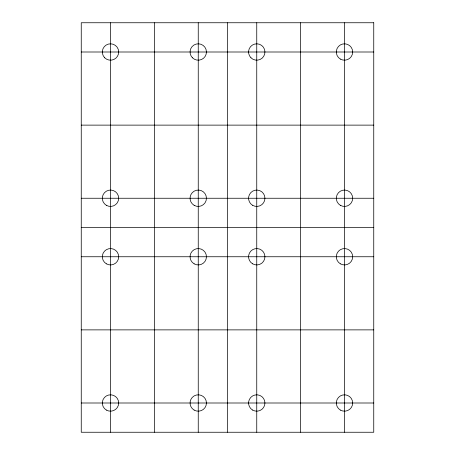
<?xml version="1.0" encoding="UTF-8"?>
<svg xmlns="http://www.w3.org/2000/svg" width="455" height="455" viewBox="0 0 455 455"><rect width="100%" height="100%" fill="white"/><g stroke="black" fill="none" stroke-linecap="round" stroke-linejoin="round"><path stroke-width="0.68" d="M81.252 52.001L373.748 52.001M81.252 125.125L373.748 125.125M81.252 198.249L373.748 198.249M81.252 227.5L373.748 227.5M81.252 256.751L373.748 256.751M81.252 329.875L373.748 329.875M81.252 402.999L373.748 402.999M344.498 22.75L344.498 432.25M300.624 22.75L300.624 432.25M256.751 22.75L256.751 432.25M227.5 22.75L227.5 432.25M198.249 22.75L198.249 432.25M154.376 22.75L154.376 432.25M110.502 22.75L110.502 432.25M373.748 22.75L81.252 22.75L81.252 432.25L373.748 432.25L373.748 22.75M340.403 59.093A8.19 8.19 0 0 0 352.688 52.001A8.19 8.19 0 0 0 340.403 44.908A8.19 8.19 0 0 0 340.403 59.093M340.403 263.843A8.19 8.19 0 0 0 352.688 256.751A8.19 8.19 0 0 0 340.403 249.658A8.19 8.19 0 0 0 340.403 263.843M104.707 57.791A8.19 8.19 0 0 0 118.414 54.122A8.19 8.19 0 0 0 108.381 44.089A8.19 8.19 0 0 0 104.707 57.791M106.407 410.091A8.19 8.19 0 0 0 118.692 402.999A8.19 8.19 0 0 0 106.407 395.907A8.19 8.19 0 0 0 106.407 410.091M340.403 410.091A8.19 8.19 0 0 0 352.688 402.999A8.19 8.19 0 0 0 340.403 395.907A8.19 8.19 0 0 0 340.403 410.091M252.656 263.843A8.19 8.19 0 0 0 264.941 256.751A8.19 8.19 0 0 0 252.656 249.658A8.19 8.19 0 0 0 252.656 263.843M252.656 410.091A8.19 8.19 0 0 0 264.941 402.999A8.19 8.19 0 0 0 252.656 395.907A8.19 8.19 0 0 0 252.656 410.091M194.154 410.091A8.19 8.19 0 0 0 206.439 402.999A8.19 8.19 0 0 0 194.154 395.907A8.19 8.19 0 0 0 194.154 410.091M194.154 263.843A8.19 8.19 0 0 0 206.439 256.751A8.19 8.19 0 0 0 194.154 249.658A8.19 8.19 0 0 0 194.154 263.843M106.407 263.843A8.19 8.19 0 0 0 118.692 256.751A8.19 8.19 0 0 0 106.407 249.658A8.19 8.19 0 0 0 106.407 263.843M106.407 205.341A8.19 8.19 0 0 0 118.692 198.249A8.19 8.19 0 0 0 106.407 191.157A8.19 8.19 0 0 0 106.407 205.341M340.403 205.341A8.19 8.19 0 0 0 352.688 198.249A8.19 8.19 0 0 0 340.403 191.157A8.19 8.19 0 0 0 340.403 205.341M250.961 57.791A8.19 8.19 0 0 0 264.662 54.122A8.19 8.19 0 0 0 254.629 44.089A8.19 8.19 0 0 0 250.961 57.791M252.656 205.341A8.19 8.19 0 0 0 264.941 198.249A8.19 8.19 0 0 0 252.656 191.157A8.19 8.19 0 0 0 252.656 205.341M194.154 205.341A8.19 8.19 0 0 0 206.439 198.249A8.19 8.19 0 0 0 194.154 191.157A8.19 8.19 0 0 0 194.154 205.341M192.459 57.791A8.19 8.19 0 0 0 206.161 54.122A8.19 8.19 0 0 0 196.128 44.089A8.19 8.19 0 0 0 192.459 57.791"/></g></svg>
